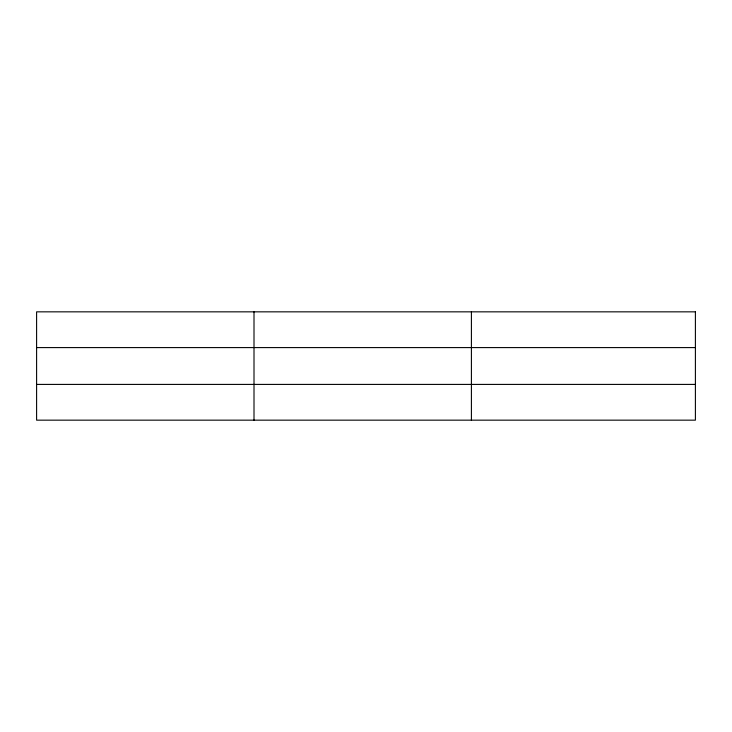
<?xml version="1.0" encoding="UTF-8"?>
<svg xmlns="http://www.w3.org/2000/svg" width="732" height="732" viewBox="0 0 732 732"><rect width="100%" height="100%" fill="white"/><g stroke="black" fill="none" stroke-linecap="round" stroke-linejoin="round"><path stroke-width="1.1" d="M254.004 311.841L254.004 420.159M471.408 311.841L471.408 420.159M36.6 347.59L695.4 347.59M36.6 384.41L695.4 384.41M695.4 311.841L695.4 420.159L36.6 420.159L36.6 311.841L695.4 311.841"/></g></svg>
